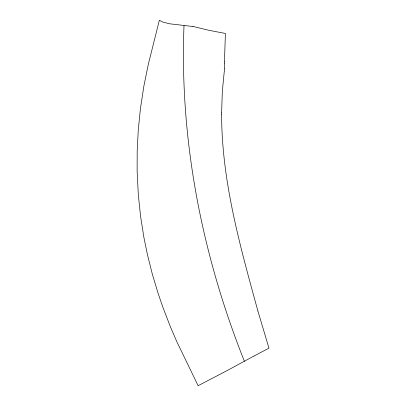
<?xml version="1.0" encoding="UTF-8"?>
<svg xmlns="http://www.w3.org/2000/svg" width="406" height="406" viewBox="0 0 406 406"><rect width="100%" height="100%" fill="white"/><g stroke="black" fill="none" stroke-linecap="round" stroke-linejoin="round"><path stroke-width="0.61" d="M221.62 112.584L221.615 114.213M221.62 112.487L222.341 91.152L224.264 71.446M224.457 68.619L224.305 71.146M224.457 68.462L224.498 63.24M224.503 63.169L224.523 61.311M224.523 61.25L224.559 58.799M224.569 58.352L225.411 33.459L208.923 30.308L193.626 26.593M184.014 25.603C179.452 139.75 201.868 254.09 243.904 360.056L244.371 361.31M253.928 356.057L227.177 370.556L198.123 385.7L176.828 341.73L170.505 327.033L163.024 307.682L158.046 293.162L152.326 274.111L147.5 254.938L143.851 237.17L140.522 215.921L138.314 194.763L137.132 171.215L137.182 151.189L138.268 129.976L140.43 108.671L143.841 86.28L148.378 64.011L159.345 20.3L163.075 22.183L169.804 23.812L192.211 26.42M254.054 355.991L268.965 348.17L257.911 311.067M192.353 26.436L193.479 26.573M257.881 310.966C240.286 246.736 221.686 181.411 221.615 114.248"/></g></svg>
